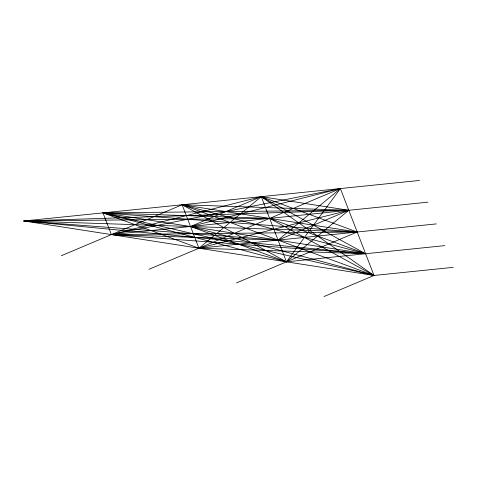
<?xml version="1.0" encoding="UTF-8"?>
<svg xmlns="http://www.w3.org/2000/svg" width="477" height="477" viewBox="0 0 477 477"><rect width="100%" height="100%" fill="white"/><g stroke="black" fill="none" stroke-linecap="round" stroke-linejoin="round"><path stroke-width="0.72" d="M444.743 245.625L286.474 261.843L190.526 226.492L261.247 196.661L348.788 210.279L278.067 240.116L111.391 234.601L261.247 196.661L365.609 253.734L111.391 234.601L102.984 212.873L286.474 261.843L340.381 188.552L374.016 275.462L453.15 267.353M436.336 223.898L198.933 248.219L102.984 212.873L269.66 218.388L365.609 253.734L198.933 248.219L182.119 204.764L286.474 261.843L348.788 210.279L182.119 204.764L61.384 255.702M148.925 269.32L340.381 188.552L278.067 240.116L23.85 220.982L419.516 180.443M236.467 282.939L357.201 232.007L261.247 196.661L198.933 248.219L348.788 210.279L102.984 212.873L374.016 275.462L324.008 296.557M348.788 210.279L23.85 220.982L374.016 275.462L182.119 204.764L357.201 232.007L111.391 234.601L340.381 188.552L190.526 226.492L374.016 275.462L261.247 196.661L286.474 261.843M111.391 234.601L427.923 202.17M182.119 204.764L365.609 253.734L23.85 220.982L269.66 218.388L374.016 275.462M23.85 220.982L357.201 232.007L102.984 212.873L365.609 253.734"/></g></svg>
